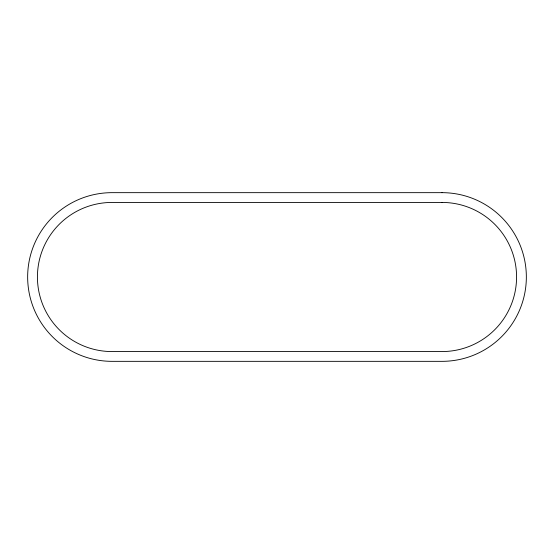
<?xml version="1.0" encoding="UTF-8"?>
<svg xmlns="http://www.w3.org/2000/svg" width="554" height="554" viewBox="0 0 554 554"><rect width="100%" height="100%" fill="white"/><g stroke="black" fill="none" stroke-linecap="round" stroke-linejoin="round"><path stroke-width="0.83" d="M442.009 192.66L111.991 192.66A84.34 84.34 0 0 0 27.652 277A84.34 84.34 0 0 0 111.991 361.34L442.009 361.34A84.34 84.34 0 0 0 526.348 277A84.34 84.34 0 0 0 442.009 192.66M442.009 202.439L111.991 202.439A74.561 74.561 0 0 0 37.43 277A74.561 74.561 0 0 0 111.991 351.561L442.009 351.561A74.561 74.561 0 0 0 516.57 277A74.561 74.561 0 0 0 442.009 202.439"/></g></svg>
